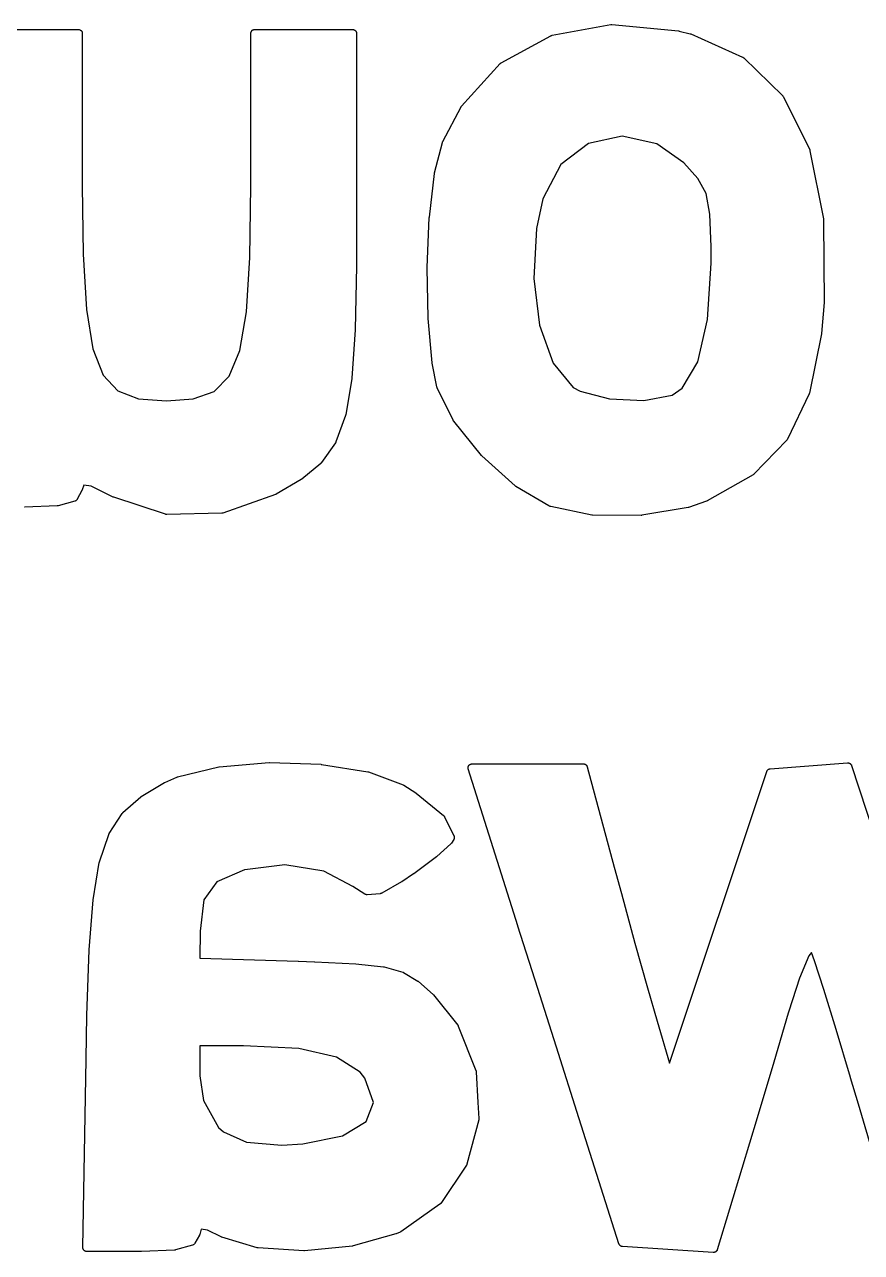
# Model space of a CAD drawing. Extents: x 69 to 230, y -100 to -50.
# Drawn here: x 77.711 to 78.786, y -99.624 to -98.047 of the extents above; entities that cross this region are included whole.
import ezdxf

# ---------------------------------------------------------------- set-up
doc = ezdxf.new("R2010")
doc.units = 0
doc.layers.add('BLACK', color=7, linetype='CONTINUOUS')

msp = doc.modelspace()

# ---------------------------------------------------------------- linework, layer by layer
at = {"layer": 'BLACK', "linetype": 'CONTINUOUS'}
for p, q in [((77.642, -98.0536), (77.7804, -98.0536)), ((77.7804, -98.0536), (77.7809, -98.0537)), ((77.7809, -98.0537), (77.7813, -98.0537)), ((77.7813, -98.0537), (77.7813, -98.0537)), ((77.7813, -98.0537), (77.7813, -98.0537)), ((77.7813, -98.0537), (77.7819, -98.0539)), ((77.7819, -98.0539), (77.7822, -98.054)), ((77.7822, -98.054), (77.7822, -98.054)), ((77.7822, -98.054), (77.7823, -98.054)), ((77.7823, -98.054), (77.7827, -98.0543)), ((77.7827, -98.0543), (77.7831, -98.0545)), ((77.7831, -98.0545), (77.7831, -98.0545)), ((77.7831, -98.0545), (77.7831, -98.0545)), ((77.7831, -98.0545), (77.7835, -98.0548)), ((77.7835, -98.0548), (77.7838, -98.0551)), ((77.7838, -98.0551), (77.7839, -98.0551)), ((77.7839, -98.0551), (77.7839, -98.0551)), ((77.7839, -98.0551), (77.7841, -98.0554)), ((77.7841, -98.0554), (77.7845, -98.0558)), ((77.7845, -98.0558), (77.7845, -98.0559)), ((77.7845, -98.0559), (77.7845, -98.0559)), ((77.7845, -98.0559), (77.7847, -98.0563)), ((77.7847, -98.0563), (77.7849, -98.0567)), ((77.7849, -98.0567), (77.7849, -98.0567)), ((77.7849, -98.0567), (77.7849, -98.0567)), ((77.7849, -98.0567), (77.785, -98.0571)), ((77.785, -98.0571), (77.7852, -98.0576)), ((77.7852, -98.0576), (77.7852, -98.0577)), ((77.7852, -98.0577), (77.7852, -98.0577)), ((77.7852, -98.0577), (77.7852, -98.0581)), ((77.7852, -98.0581), (77.7853, -98.0586)), ((77.7853, -98.0586), (77.7853, -98.2543)), ((78.0016, -98.0585), (78.0017, -98.058)), ((78.0016, -98.2543), (78.0016, -98.0585)), ((78.0017, -98.0576), (78.0019, -98.057)), ((78.0017, -98.058), (78.0017, -98.0576)), ((78.0017, -98.0576), (78.0017, -98.0576)), ((78.0017, -98.0576), (78.0017, -98.0576)), ((78.0019, -98.057), (78.002, -98.0567)), ((78.002, -98.0566), (78.0023, -98.0561)), ((78.002, -98.0567), (78.002, -98.0566)), ((78.002, -98.0567), (78.002, -98.0567)), ((78.0023, -98.0561), (78.0025, -98.0558)), ((78.0025, -98.0558), (78.0028, -98.0554)), ((78.0025, -98.0558), (78.0025, -98.0558)), ((78.0025, -98.0558), (78.0025, -98.0558)), ((78.0028, -98.0554), (78.0031, -98.0551)), ((78.0031, -98.055), (78.0035, -98.0547)), ((78.0031, -98.0551), (78.0031, -98.055)), ((78.0031, -98.0551), (78.0031, -98.0551)), ((78.0035, -98.0547), (78.0039, -98.0544)), ((78.0039, -98.0544), (78.0043, -98.0542)), ((78.0039, -98.0544), (78.0039, -98.0544)), ((78.0039, -98.0544), (78.0039, -98.0544)), ((78.0043, -98.0542), (78.0047, -98.054)), ((78.0047, -98.054), (78.0047, -98.054)), ((78.0047, -98.054), (78.0048, -98.054)), ((78.0048, -98.054), (78.0052, -98.0539)), ((78.0052, -98.0539), (78.0057, -98.0537)), ((78.0057, -98.0537), (78.0057, -98.0537)), ((78.0057, -98.0537), (78.0057, -98.0537)), ((78.0057, -98.0537), (78.0061, -98.0537)), ((78.0061, -98.0537), (78.0066, -98.0536)), ((78.0066, -98.0536), (78.1324, -98.0536)), ((78.1324, -98.0536), (78.133, -98.0537)), ((78.133, -98.0537), (78.1334, -98.0537)), ((78.1334, -98.0537), (78.1334, -98.0537)), ((78.1334, -98.0537), (78.1334, -98.0537)), ((78.1334, -98.0537), (78.1339, -98.0539)), ((78.1339, -98.0539), (78.1343, -98.054)), ((78.1343, -98.054), (78.1343, -98.054)), ((78.1343, -98.054), (78.1343, -98.054)), ((78.1343, -98.054), (78.1348, -98.0543)), ((78.1348, -98.0543), (78.1352, -98.0545)), ((78.1352, -98.0545), (78.1352, -98.0545)), ((78.1352, -98.0545), (78.1352, -98.0545)), ((78.1352, -98.0545), (78.1356, -98.0548)), ((78.1356, -98.0548), (78.1359, -98.0551)), ((78.1359, -98.0551), (78.1359, -98.0551)), ((78.1359, -98.0551), (78.1359, -98.0551)), ((78.1359, -98.0551), (78.1362, -98.0554)), ((78.1362, -98.0554), (78.1365, -98.0558)), ((78.1365, -98.0558), (78.1365, -98.0559)), ((78.1365, -98.0559), (78.1366, -98.0559)), ((78.1366, -98.0559), (78.1368, -98.0563)), ((78.1368, -98.0563), (78.137, -98.0567)), ((78.137, -98.0567), (78.137, -98.0567)), ((78.137, -98.0567), (78.137, -98.0567)), ((78.137, -98.0567), (78.1371, -98.0571)), ((78.1371, -98.0571), (78.1373, -98.0576)), ((78.1373, -98.0576), (78.1373, -98.0577)), ((78.1373, -98.0577), (78.1373, -98.0577)), ((78.1373, -98.0577), (78.1373, -98.0581)), ((78.1373, -98.0581), (78.1374, -98.0586)), ((78.1374, -98.0586), (78.1374, -98.2946)), ((78.3881, -98.0612), (78.3883, -98.0611)), ((78.3883, -98.0611), (78.4639, -98.0474)), ((78.4639, -98.0474), (78.464, -98.0474)), ((78.464, -98.0474), (78.4641, -98.0474)), ((78.4641, -98.0474), (78.4643, -98.0474)), ((78.4643, -98.0474), (78.4646, -98.0474)), ((78.4646, -98.0474), (78.4649, -98.0473)), ((78.4649, -98.0473), (78.4651, -98.0474)), ((78.4651, -98.0474), (78.4653, -98.0474)), ((78.4653, -98.0474), (78.5509, -98.0555)), ((78.5509, -98.0555), (78.5509, -98.0555)), ((78.5509, -98.0555), (78.5513, -98.0555)), ((78.5513, -98.0555), (78.5516, -98.0556)), ((78.5516, -98.0556), (78.5658, -98.059)), ((78.5658, -98.059), (78.5658, -98.059)), ((78.5658, -98.059), (78.5658, -98.059)), ((78.5658, -98.059), (78.5658, -98.059)), ((78.5658, -98.059), (78.5659, -98.0591)), ((78.5659, -98.0591), (78.5663, -98.0592)), ((78.5663, -98.0592), (78.5667, -98.0593)), ((78.5667, -98.0593), (78.633, -98.0891)), ((78.3232, -98.0963), (78.3868, -98.0617)), ((78.3868, -98.0617), (78.3869, -98.0616)), ((78.3869, -98.0616), (78.3872, -98.0615)), ((78.3872, -98.0615), (78.3874, -98.0614)), ((78.3874, -98.0614), (78.3876, -98.0613)), ((78.3876, -98.0613), (78.3878, -98.0613)), ((78.3878, -98.0613), (78.3881, -98.0612)), ((78.633, -98.0891), (78.6331, -98.0891)), ((78.6331, -98.0891), (78.6334, -98.0893)), ((78.6334, -98.0893), (78.6337, -98.0895)), ((78.6337, -98.0895), (78.6338, -98.0896)), ((78.6338, -98.0896), (78.6339, -98.0896)), ((78.6339, -98.0896), (78.6342, -98.0899)), ((78.6342, -98.0899), (78.6345, -98.0901)), ((78.6345, -98.0901), (78.6845, -98.139)), ((78.2722, -98.152), (78.3219, -98.0973)), ((78.3219, -98.0973), (78.322, -98.0973)), ((78.322, -98.0973), (78.3222, -98.0971)), ((78.3222, -98.0971), (78.3224, -98.0968)), ((78.3224, -98.0968), (78.3226, -98.0967)), ((78.3226, -98.0967), (78.3227, -98.0966)), ((78.3227, -98.0966), (78.323, -98.0965)), ((78.323, -98.0965), (78.3232, -98.0963)), ((78.6845, -98.139), (78.6845, -98.139)), ((78.6845, -98.139), (78.6847, -98.1393)), ((78.6847, -98.1393), (78.6849, -98.1395)), ((78.6849, -98.1395), (78.685, -98.1396)), ((78.685, -98.1396), (78.6851, -98.1398)), ((78.6851, -98.1398), (78.6853, -98.14)), ((78.6853, -98.14), (78.6855, -98.1403)), ((78.248, -98.1975), (78.2715, -98.153)), ((78.2715, -98.1529), (78.2716, -98.1528)), ((78.2715, -98.153), (78.2715, -98.1529)), ((78.2715, -98.153), (78.2715, -98.153)), ((78.2716, -98.1528), (78.2718, -98.1525)), ((78.2718, -98.1525), (78.272, -98.1522)), ((78.272, -98.1522), (78.2721, -98.1521)), ((78.2721, -98.1521), (78.2722, -98.152)), ((78.6855, -98.1403), (78.7191, -98.2083)), ((78.2375, -98.2379), (78.2476, -98.1986)), ((78.2476, -98.1984), (78.2478, -98.198)), ((78.2476, -98.1985), (78.2476, -98.1984)), ((78.2476, -98.1986), (78.2476, -98.1985)), ((78.2476, -98.1985), (78.2476, -98.1985)), ((78.2478, -98.198), (78.248, -98.1976)), ((78.248, -98.1976), (78.248, -98.1975)), ((78.248, -98.1976), (78.248, -98.1976)), ((78.4353, -98.2), (78.3996, -98.2271)), ((78.4783, -98.1907), (78.4353, -98.2)), ((78.5229, -98.2006), (78.4783, -98.1907)), ((78.5575, -98.2249), (78.5229, -98.2006)), ((78.7191, -98.2083), (78.7191, -98.2083)), ((78.7191, -98.2083), (78.7192, -98.2085)), ((78.7192, -98.2085), (78.7192, -98.2086)), ((78.7192, -98.2086), (78.7193, -98.2089)), ((78.7193, -98.2089), (78.7195, -98.2093)), ((78.7195, -98.2093), (78.7195, -98.2094)), ((78.7195, -98.2094), (78.7195, -98.2095)), ((78.7195, -98.2095), (78.7368, -98.2966)), ((78.3996, -98.2271), (78.3767, -98.271)), ((78.5756, -98.2448), (78.5575, -98.2249)), ((78.2309, -98.2945), (78.2374, -98.2385)), ((78.2374, -98.2385), (78.2375, -98.2382)), ((78.2374, -98.2385), (78.2374, -98.2385)), ((78.2375, -98.2382), (78.2375, -98.2379)), ((78.586, -98.2641), (78.5756, -98.2448)), ((77.7853, -98.2543), (77.7864, -98.3422)), ((78.0004, -98.3464), (78.0016, -98.2543)), ((78.591, -98.2908), (78.586, -98.2641)), ((78.3767, -98.271), (78.3686, -98.3092)), ((78.1374, -98.2946), (78.1372, -98.3576)), ((78.2281, -98.3594), (78.2308, -98.2949)), ((78.2308, -98.2949), (78.2309, -98.2948)), ((78.2309, -98.2947), (78.2309, -98.2945)), ((78.2309, -98.2948), (78.2309, -98.2947)), ((78.5926, -98.3329), (78.591, -98.2908)), ((78.7368, -98.2966), (78.7368, -98.2967)), ((78.7368, -98.2967), (78.7369, -98.2971)), ((78.7369, -98.2971), (78.7369, -98.2975)), ((78.7369, -98.2975), (78.7374, -98.3537)), ((78.3686, -98.3092), (78.365, -98.3735)), ((77.7864, -98.3422), (77.7905, -98.413)), ((78.5926, -98.3536), (78.5926, -98.3329)), ((77.9961, -98.416), (78.0004, -98.3464)), ((78.1372, -98.3577), (78.1355, -98.4391)), ((78.1372, -98.3576), (78.1372, -98.3576)), ((78.1372, -98.3576), (78.1372, -98.3577)), ((78.1372, -98.3577), (78.1372, -98.3577)), ((78.228, -98.3596), (78.2281, -98.3595)), ((78.228, -98.3597), (78.228, -98.3596)), ((78.2292, -98.4245), (78.228, -98.3597)), ((78.2281, -98.3595), (78.2281, -98.3594)), ((78.5881, -98.426), (78.5926, -98.3536)), ((78.7374, -98.3537), (78.7379, -98.4037)), ((78.365, -98.3735), (78.3724, -98.4334)), ((78.7378, -98.4042), (78.7343, -98.444)), ((78.7379, -98.4038), (78.7378, -98.404)), ((78.7378, -98.404), (78.7378, -98.4042)), ((78.7379, -98.4037), (78.7379, -98.4038)), ((77.7905, -98.413), (77.7988, -98.4639)), ((77.9876, -98.466), (77.9961, -98.416)), ((78.1355, -98.4393), (78.1313, -98.5015)), ((78.1355, -98.4391), (78.1355, -98.4392)), ((78.1355, -98.4392), (78.1355, -98.4393)), ((78.1355, -98.4393), (78.1355, -98.4393)), ((78.2292, -98.4247), (78.2292, -98.4245)), ((78.2292, -98.4248), (78.2292, -98.4247)), ((78.2292, -98.4249), (78.2292, -98.4248)), ((78.2344, -98.4818), (78.2292, -98.4249)), ((78.3724, -98.4334), (78.3898, -98.482)), ((78.5753, -98.4805), (78.5881, -98.426)), ((78.7342, -98.4446), (78.7187, -98.5205)), ((78.7343, -98.4443), (78.7342, -98.4446)), ((78.7343, -98.444), (78.7343, -98.4441)), ((78.7343, -98.4441), (78.7343, -98.4443)), ((77.7988, -98.4639), (77.8121, -98.4976)), ((77.974, -98.499), (77.9876, -98.466)), ((78.2344, -98.482), (78.2344, -98.4818)), ((78.2345, -98.4822), (78.2344, -98.482)), ((78.2345, -98.4823), (78.2345, -98.4822)), ((78.2406, -98.5127), (78.2345, -98.4823)), ((78.3898, -98.482), (78.4155, -98.5133)), ((78.5555, -98.5144), (78.5753, -98.4805)), ((77.8121, -98.4976), (77.831, -98.5176)), ((77.9547, -98.5184), (77.974, -98.499)), ((78.1312, -98.5019), (78.1235, -98.5483)), ((78.1313, -98.5015), (78.1312, -98.5017)), ((78.1312, -98.5017), (78.1312, -98.5019)), ((78.1313, -98.5015), (78.1313, -98.5015)), ((77.831, -98.5176), (77.8575, -98.5278)), ((77.9278, -98.5281), (77.9547, -98.5184)), ((78.2406, -98.5128), (78.2406, -98.5127)), ((78.2406, -98.513), (78.2406, -98.5128)), ((78.2407, -98.5133), (78.2406, -98.513)), ((78.2408, -98.5136), (78.2407, -98.5133)), ((78.2409, -98.5138), (78.2408, -98.5136)), ((78.2409, -98.5139), (78.2409, -98.5138)), ((78.241, -98.5139), (78.2409, -98.5139)), ((78.2615, -98.5555), (78.241, -98.5139)), ((78.4155, -98.5133), (78.4244, -98.5181)), ((78.4244, -98.5181), (78.4622, -98.528)), ((78.5425, -98.5233), (78.5555, -98.5144)), ((77.8575, -98.5278), (77.8935, -98.5306)), ((77.8935, -98.5306), (77.9278, -98.5281)), ((78.4622, -98.528), (78.5062, -98.5301)), ((78.5062, -98.5301), (78.5425, -98.5233)), ((78.7184, -98.5217), (78.6906, -98.5797)), ((78.7186, -98.5212), (78.7184, -98.5215)), ((78.7184, -98.5215), (78.7184, -98.5216)), ((78.7184, -98.5216), (78.7184, -98.5217)), ((78.7187, -98.5208), (78.7186, -98.5212)), ((78.7187, -98.5205), (78.7187, -98.5206)), ((78.7187, -98.5206), (78.7187, -98.5207)), ((78.7187, -98.5207), (78.7187, -98.5208)), ((78.1232, -98.5492), (78.1109, -98.5833)), ((78.1233, -98.5487), (78.1232, -98.5492)), ((78.1234, -98.5484), (78.1233, -98.5487)), ((78.1235, -98.5483), (78.1234, -98.5484)), ((78.2615, -98.5556), (78.2615, -98.5555)), ((78.2615, -98.5555), (78.2615, -98.5555)), ((78.2618, -98.556), (78.2615, -98.5556)), ((78.262, -98.5563), (78.2618, -98.556)), ((78.262, -98.5564), (78.262, -98.5563)), ((78.2621, -98.5564), (78.262, -98.5564)), ((78.262, -98.5564), (78.262, -98.5564)), ((78.2976, -98.6006), (78.2621, -98.5564)), ((78.6897, -98.581), (78.6475, -98.6248)), ((78.6899, -98.5808), (78.6897, -98.581)), ((78.6901, -98.5806), (78.6899, -98.5808)), ((78.6902, -98.5804), (78.6901, -98.5806)), ((78.6903, -98.5802), (78.6902, -98.5804)), ((78.6904, -98.58), (78.6903, -98.5802)), ((78.6906, -98.5797), (78.6904, -98.58)), ((78.6906, -98.5797), (78.6906, -98.5797)), ((78.1103, -98.5845), (78.0924, -98.6099)), ((78.1104, -98.5843), (78.1103, -98.5845)), ((78.1106, -98.5839), (78.1104, -98.5842)), ((78.1104, -98.5842), (78.1104, -98.5843)), ((78.1108, -98.5836), (78.1106, -98.5839)), ((78.1109, -98.5833), (78.1108, -98.5835)), ((78.1108, -98.5835), (78.1108, -98.5836)), ((78.1109, -98.5833), (78.1109, -98.5833)), ((78.0915, -98.6109), (78.067, -98.6312)), ((78.0916, -98.6108), (78.0915, -98.6109)), ((78.0917, -98.6107), (78.0916, -98.6108)), ((78.0919, -98.6104), (78.0917, -98.6107)), ((78.0922, -98.6102), (78.0919, -98.6104)), ((78.0923, -98.61), (78.0922, -98.6101)), ((78.0922, -98.6101), (78.0922, -98.6102)), ((78.0924, -98.6099), (78.0923, -98.61)), ((78.2979, -98.6009), (78.2976, -98.6006)), ((78.2981, -98.6011), (78.2979, -98.6009)), ((78.2982, -98.6012), (78.2981, -98.6011)), ((78.341, -98.6398), (78.2982, -98.6012)), ((78.6464, -98.6256), (78.5874, -98.6591)), ((78.6465, -98.6255), (78.6464, -98.6256)), ((78.6467, -98.6254), (78.6465, -98.6255)), ((78.6469, -98.6253), (78.6467, -98.6254)), ((78.6472, -98.6251), (78.6469, -98.6253)), ((78.6473, -98.6249), (78.6472, -98.6251)), ((78.6474, -98.6248), (78.6473, -98.6249)), ((78.6475, -98.6248), (78.6474, -98.6248)), ((77.7872, -98.6388), (77.785, -98.645)), ((77.7968, -98.6402), (77.7872, -98.6388)), ((77.8251, -98.6541), (77.7968, -98.6402)), ((78.0663, -98.6317), (78.0342, -98.6504)), ((78.0666, -98.6315), (78.0663, -98.6317)), ((78.0669, -98.6313), (78.0666, -98.6315)), ((78.067, -98.6312), (78.0669, -98.6313)), ((78.3414, -98.6401), (78.341, -98.6398)), ((78.3418, -98.6404), (78.3414, -98.6401)), ((78.3843, -98.6653), (78.3418, -98.6404)), ((78.3418, -98.6404), (78.3418, -98.6404)), ((77.7756, -98.6594), (77.7542, -98.6653)), ((77.7757, -98.6594), (77.7756, -98.6594)), ((77.7761, -98.6592), (77.7757, -98.6594)), ((77.7757, -98.6594), (77.7757, -98.6594)), ((77.7765, -98.659), (77.7761, -98.6592)), ((77.7766, -98.659), (77.7765, -98.659)), ((77.777, -98.6587), (77.7766, -98.659)), ((77.7766, -98.659), (77.7766, -98.659)), ((77.7774, -98.6585), (77.777, -98.6587)), ((77.7778, -98.6581), (77.7774, -98.6585)), ((77.7774, -98.6585), (77.7774, -98.6585)), ((77.7774, -98.6585), (77.7774, -98.6585)), ((77.7781, -98.6578), (77.7778, -98.6581)), ((77.7784, -98.6574), (77.7781, -98.6578)), ((77.7781, -98.6578), (77.7781, -98.6578)), ((77.7781, -98.6578), (77.7781, -98.6578)), ((77.7786, -98.657), (77.7784, -98.6574)), ((77.7787, -98.657), (77.7786, -98.657)), ((77.7847, -98.6456), (77.7787, -98.6569)), ((77.7787, -98.6569), (77.7787, -98.657)), ((77.7787, -98.657), (77.7787, -98.657)), ((77.7848, -98.6454), (77.7847, -98.6456)), ((77.785, -98.6451), (77.7848, -98.6454)), ((77.785, -98.645), (77.785, -98.6451)), ((77.8253, -98.6542), (77.8251, -98.6541)), ((77.8256, -98.6543), (77.8253, -98.6542)), ((77.8257, -98.6543), (77.8256, -98.6543)), ((77.8921, -98.6762), (77.8257, -98.6543)), ((78.0333, -98.6509), (77.9658, -98.6746)), ((78.0337, -98.6507), (78.0333, -98.6509)), ((78.0341, -98.6505), (78.0337, -98.6507)), ((78.0342, -98.6505), (78.0341, -98.6505)), ((78.0341, -98.6505), (78.0341, -98.6505)), ((78.0342, -98.6504), (78.0342, -98.6505)), ((78.0342, -98.6505), (78.0342, -98.6505)), ((78.5866, -98.6594), (78.5637, -98.6674)), ((78.587, -98.6593), (78.5866, -98.6594)), ((78.5874, -98.6591), (78.587, -98.6593)), ((78.5874, -98.6591), (78.5874, -98.6591)), ((77.7112, -98.6672), (77.7111, -98.6672)), ((77.7113, -98.6672), (77.7112, -98.6672)), ((77.753, -98.6655), (77.7113, -98.6672)), ((77.7113, -98.6672), (77.7113, -98.6672)), ((77.7531, -98.6655), (77.753, -98.6655)), ((77.7536, -98.6654), (77.7531, -98.6655)), ((77.7531, -98.6655), (77.7531, -98.6655)), ((77.754, -98.6654), (77.7536, -98.6654)), ((77.7541, -98.6653), (77.754, -98.6653)), ((77.754, -98.6653), (77.754, -98.6654)), ((77.7542, -98.6653), (77.7541, -98.6653)), ((77.9642, -98.6749), (77.8938, -98.6765)), ((77.9645, -98.6749), (77.9642, -98.6749)), ((77.9648, -98.6749), (77.9645, -98.6749)), ((77.965, -98.6748), (77.9648, -98.6749)), ((77.9652, -98.6748), (77.965, -98.6748)), ((77.9655, -98.6747), (77.9652, -98.6748)), ((77.9657, -98.6747), (77.9655, -98.6747)), ((77.9658, -98.6746), (77.9657, -98.6747)), ((78.3846, -98.6655), (78.3843, -98.6653)), ((78.3849, -98.6657), (78.3846, -98.6655)), ((78.385, -98.6657), (78.3849, -98.6657)), ((78.386, -98.6661), (78.385, -98.6657)), ((78.3864, -98.6662), (78.386, -98.6661)), ((78.3867, -98.6663), (78.3864, -98.6662)), ((78.3868, -98.6663), (78.3867, -98.6663)), ((78.4394, -98.6772), (78.3868, -98.6663)), ((78.5629, -98.6676), (78.5036, -98.6775)), ((78.5633, -98.6675), (78.5629, -98.6676)), ((78.5637, -98.6674), (78.5633, -98.6675)), ((78.5637, -98.6674), (78.5637, -98.6674)), ((77.8924, -98.6763), (77.8921, -98.6762)), ((77.8927, -98.6764), (77.8924, -98.6763)), ((77.8929, -98.6764), (77.8927, -98.6764)), ((77.8931, -98.6764), (77.8929, -98.6764)), ((77.8934, -98.6764), (77.8931, -98.6764)), ((77.8937, -98.6765), (77.8934, -98.6764)), ((77.8938, -98.6765), (77.8937, -98.6765)), ((78.4399, -98.6773), (78.4394, -98.6772)), ((78.4404, -98.6773), (78.4399, -98.6773)), ((78.5028, -98.6776), (78.4404, -98.6773)), ((78.4404, -98.6773), (78.4404, -98.6773)), ((78.5032, -98.6776), (78.5028, -98.6776)), ((78.5036, -98.6775), (78.5032, -98.6776)), ((78.5036, -98.6775), (78.5036, -98.6775)), ((77.9074, -99.0134), (77.9604, -99.0006)), ((77.9604, -99.0006), (77.9605, -99.0005)), ((77.9605, -99.0005), (77.9608, -99.0005)), ((77.9608, -99.0005), (77.9612, -99.0004)), ((77.9612, -99.0004), (78.0251, -98.9951)), ((78.0251, -98.9951), (78.0252, -98.9951)), ((78.0252, -98.9951), (78.0254, -98.9951)), ((78.0254, -98.9951), (78.0257, -98.9951)), ((78.0257, -98.9951), (78.0918, -98.9972)), ((78.0918, -98.9972), (78.0918, -98.9972)), ((78.0918, -98.9972), (78.0921, -98.9973)), ((78.0921, -98.9973), (78.0924, -98.9973)), ((78.0924, -98.9973), (78.1519, -99.0068)), ((78.1519, -99.0068), (78.152, -99.0068)), ((78.152, -99.0068), (78.1524, -99.0069)), ((78.1524, -99.0069), (78.1529, -99.007)), ((78.1529, -99.007), (78.1529, -99.007)), ((78.1529, -99.007), (78.1529, -99.007)), ((78.1529, -99.007), (78.1529, -99.007)), ((78.1529, -99.007), (78.197, -99.0238)), ((78.2806, -99.0012), (78.2807, -99.0009)), ((78.2806, -99.0014), (78.2806, -99.0012)), ((78.2806, -99.0016), (78.2806, -99.0014)), ((78.2806, -99.0019), (78.2806, -99.0016)), ((78.2806, -99.0022), (78.2806, -99.0019)), ((78.2807, -99.0024), (78.2806, -99.0022)), ((78.2807, -99.0007), (78.2808, -99.0005)), ((78.2807, -99.0009), (78.2807, -99.0007)), ((78.2807, -99.0026), (78.2807, -99.0024)), ((78.2808, -99.0029), (78.2807, -99.0026)), ((78.2808, -99.0002), (78.2809, -99)), ((78.2808, -99.0005), (78.2808, -99.0002)), ((78.2808, -99.0031), (78.2808, -99.0029)), ((78.2808, -99.0032), (78.2808, -99.0031)), ((78.3236, -99.1383), (78.2808, -99.0032)), ((78.2809, -99), (78.281, -98.9997)), ((78.281, -98.9997), (78.2811, -98.9995)), ((78.2811, -98.9995), (78.2812, -98.9993)), ((78.2812, -98.9993), (78.2813, -98.9991)), ((78.2813, -98.9991), (78.2815, -98.9989)), ((78.2815, -98.9989), (78.2816, -98.9987)), ((78.2816, -98.9987), (78.2817, -98.9985)), ((78.2817, -98.9985), (78.2819, -98.9983)), ((78.2819, -98.9983), (78.2821, -98.9981)), ((78.2821, -98.9981), (78.2823, -98.998)), ((78.2823, -98.998), (78.2824, -98.9978)), ((78.2824, -98.9978), (78.2826, -98.9977)), ((78.2826, -98.9977), (78.2828, -98.9975)), ((78.2828, -98.9975), (78.283, -98.9974)), ((78.283, -98.9974), (78.2832, -98.9973)), ((78.2832, -98.9973), (78.2835, -98.9972)), ((78.2835, -98.9972), (78.2837, -98.9971)), ((78.2837, -98.9971), (78.2839, -98.997)), ((78.2839, -98.997), (78.2841, -98.9969)), ((78.2841, -98.9969), (78.2844, -98.9969)), ((78.2844, -98.9969), (78.2846, -98.9968)), ((78.2846, -98.9968), (78.2849, -98.9968)), ((78.2849, -98.9968), (78.2851, -98.9967)), ((78.2851, -98.9967), (78.2853, -98.9967)), ((78.2853, -98.9967), (78.2856, -98.9967)), ((78.2856, -98.9967), (78.4287, -98.9967)), ((78.4287, -98.9967), (78.429, -98.9967)), ((78.429, -98.9967), (78.4293, -98.9967)), ((78.4293, -98.9967), (78.4295, -98.9968)), ((78.4295, -98.9968), (78.4297, -98.9968)), ((78.4297, -98.9968), (78.4299, -98.9969)), ((78.4299, -98.9969), (78.4302, -98.997)), ((78.4302, -98.997), (78.4304, -98.997)), ((78.4304, -98.997), (78.4306, -98.9971)), ((78.4306, -98.9971), (78.4308, -98.9972)), ((78.4308, -98.9972), (78.4311, -98.9974)), ((78.4311, -98.9974), (78.4313, -98.9975)), ((78.4313, -98.9975), (78.4314, -98.9976)), ((78.4314, -98.9976), (78.4317, -98.9977)), ((78.4317, -98.9977), (78.4319, -98.9979)), ((78.4319, -98.9979), (78.432, -98.9981)), ((78.432, -98.9981), (78.4322, -98.9982)), ((78.4322, -98.9982), (78.4324, -98.9984)), ((78.4324, -98.9984), (78.4326, -98.9986)), ((78.4326, -98.9986), (78.4327, -98.9988)), ((78.4327, -98.9988), (78.4328, -98.9989)), ((78.4328, -98.9989), (78.4329, -98.9992)), ((78.4329, -98.9992), (78.4331, -98.9995)), ((78.4331, -98.9995), (78.4332, -98.9996)), ((78.4332, -98.9996), (78.4332, -98.9998)), ((78.4332, -98.9998), (78.4333, -99.0001)), ((78.4333, -99.0001), (78.4334, -99.0004)), ((78.4334, -99.0004), (78.4681, -99.1293)), ((78.539, -99.3811), (78.664, -99.0064)), ((78.664, -99.0063), (78.6642, -99.0059)), ((78.664, -99.0064), (78.664, -99.0063)), ((78.6642, -99.0059), (78.6644, -99.0055)), ((78.6644, -99.0054), (78.6647, -99.0051)), ((78.6644, -99.0055), (78.6644, -99.0054)), ((78.6644, -99.0055), (78.6644, -99.0055)), ((78.6647, -99.0051), (78.665, -99.0047)), ((78.665, -99.0046), (78.6654, -99.0043)), ((78.665, -99.0047), (78.665, -99.0046)), ((78.665, -99.0047), (78.665, -99.0047)), ((78.6654, -99.0043), (78.6657, -99.004)), ((78.6657, -99.004), (78.6662, -99.0037)), ((78.6657, -99.004), (78.6657, -99.004)), ((78.6657, -99.004), (78.6657, -99.004)), ((78.6662, -99.0037), (78.6665, -99.0035)), ((78.6665, -99.0035), (78.6665, -99.0035)), ((78.6665, -99.0035), (78.6666, -99.0035)), ((78.6666, -99.0035), (78.667, -99.0033)), ((78.667, -99.0033), (78.6674, -99.0032)), ((78.6674, -99.0032), (78.6674, -99.0031)), ((78.6674, -99.0031), (78.6675, -99.0031)), ((78.6675, -99.0031), (78.668, -99.0031)), ((78.668, -99.0031), (78.6684, -99.003)), ((78.6684, -99.003), (78.7181, -98.9993)), ((78.6684, -99.003), (78.6684, -99.003)), ((78.6684, -99.003), (78.6684, -99.003)), ((78.7181, -98.9993), (78.7678, -98.9955)), ((78.7678, -98.9955), (78.7679, -98.9955)), ((78.7679, -98.9955), (78.7683, -98.9955)), ((78.7683, -98.9955), (78.7686, -98.9955)), ((78.7686, -98.9955), (78.7687, -98.9955)), ((78.7687, -98.9955), (78.7689, -98.9955)), ((78.7689, -98.9955), (78.7692, -98.9956)), ((78.7692, -98.9956), (78.7696, -98.9957)), ((78.7696, -98.9957), (78.7697, -98.9957)), ((78.7697, -98.9957), (78.7698, -98.9958)), ((78.7698, -98.9958), (78.7702, -98.9959)), ((78.7702, -98.9959), (78.7705, -98.9961)), ((78.7705, -98.9961), (78.7706, -98.9961)), ((78.7706, -98.9961), (78.7707, -98.9962)), ((78.7707, -98.9962), (78.771, -98.9964)), ((78.771, -98.9964), (78.7713, -98.9966)), ((78.7713, -98.9966), (78.7714, -98.9967)), ((78.7714, -98.9967), (78.7715, -98.9967)), ((78.7715, -98.9967), (78.7717, -98.997)), ((78.7717, -98.997), (78.772, -98.9973)), ((78.772, -98.9973), (78.7721, -98.9974)), ((78.7721, -98.9974), (78.7722, -98.9975)), ((78.7722, -98.9975), (78.7724, -98.9978)), ((78.7724, -98.9978), (78.7726, -98.9981)), ((78.7726, -98.9981), (78.7726, -98.9982)), ((78.7726, -98.9982), (78.7727, -98.9983)), ((78.7727, -98.9983), (78.7728, -98.9986)), ((78.7728, -98.9986), (78.773, -98.999)), ((78.773, -98.999), (78.8377, -99.1975)), ((77.861, -99.0387), (77.8907, -99.0208)), ((77.8907, -99.0208), (77.8908, -99.0208)), ((77.8908, -99.0208), (77.891, -99.0207)), ((77.891, -99.0207), (77.8912, -99.0205)), ((77.8912, -99.0205), (77.9066, -99.0137)), ((77.9066, -99.0137), (77.907, -99.0136)), ((77.9066, -99.0137), (77.9066, -99.0137)), ((77.907, -99.0136), (77.9074, -99.0134)), ((77.8607, -99.0389), (77.861, -99.0387)), ((78.197, -99.0238), (78.197, -99.0238)), ((78.197, -99.0238), (78.1971, -99.0238)), ((78.1971, -99.0238), (78.1971, -99.0238)), ((78.1971, -99.0238), (78.1971, -99.0238)), ((78.1971, -99.0238), (78.1975, -99.024)), ((78.1975, -99.024), (78.1979, -99.0242)), ((78.1979, -99.0242), (78.2133, -99.034)), ((78.2133, -99.034), (78.2133, -99.034)), ((78.2133, -99.034), (78.2135, -99.0342)), ((78.2135, -99.0342), (78.2138, -99.0343)), ((78.2138, -99.0343), (78.2491, -99.0631)), ((77.8375, -99.0593), (77.8603, -99.0392)), ((77.8603, -99.0392), (77.8607, -99.0389)), ((77.8603, -99.0392), (77.8603, -99.0392)), ((77.8197, -99.0862), (77.8366, -99.0604)), ((77.8366, -99.0603), (77.8367, -99.0602)), ((77.8366, -99.0604), (77.8366, -99.0603)), ((77.8367, -99.0602), (77.8368, -99.0601)), ((77.8368, -99.0601), (77.837, -99.0598)), ((77.837, -99.0598), (77.8373, -99.0596)), ((77.8373, -99.0596), (77.8374, -99.0595)), ((77.8374, -99.0595), (77.8375, -99.0593)), ((78.2491, -99.0631), (78.2492, -99.0632)), ((78.2492, -99.0632), (78.2492, -99.0632)), ((78.2492, -99.0632), (78.2493, -99.0632)), ((78.2493, -99.0632), (78.2496, -99.0636)), ((78.2496, -99.0636), (78.2499, -99.0639)), ((78.2499, -99.0639), (78.2499, -99.0639)), ((78.2499, -99.0639), (78.2499, -99.064)), ((78.2499, -99.064), (78.2501, -99.0643)), ((78.2501, -99.0643), (78.2504, -99.0647)), ((78.2504, -99.0647), (78.2504, -99.0647)), ((78.2504, -99.0647), (78.2504, -99.0648)), ((78.2504, -99.0648), (78.2624, -99.0889)), ((77.8073, -99.1225), (77.8192, -99.0874)), ((77.8192, -99.0872), (77.8193, -99.0871)), ((77.8192, -99.0873), (77.8192, -99.0872)), ((77.8192, -99.0874), (77.8192, -99.0873)), ((77.8193, -99.0871), (77.8195, -99.0868)), ((77.8195, -99.0868), (77.8196, -99.0864)), ((77.8196, -99.0864), (77.8197, -99.0863)), ((77.8197, -99.0863), (77.8197, -99.0862)), ((78.2584, -99.0995), (78.2403, -99.1158)), ((78.2585, -99.0994), (78.2584, -99.0995)), ((78.2586, -99.0993), (78.2585, -99.0994)), ((78.2588, -99.099), (78.2586, -99.0993)), ((78.259, -99.0988), (78.2588, -99.099)), ((78.2591, -99.0986), (78.259, -99.0988)), ((78.2592, -99.0985), (78.2591, -99.0986)), ((78.2593, -99.0984), (78.2592, -99.0985)), ((78.2622, -99.0938), (78.2593, -99.0984)), ((78.2624, -99.0933), (78.2622, -99.0937)), ((78.2622, -99.0937), (78.2622, -99.0937)), ((78.2622, -99.0937), (78.2622, -99.0938)), ((78.2624, -99.0889), (78.2624, -99.089)), ((78.2624, -99.089), (78.2625, -99.089)), ((78.2626, -99.0929), (78.2624, -99.0933)), ((78.2625, -99.089), (78.2625, -99.0891)), ((78.2625, -99.0891), (78.2626, -99.0895)), ((78.2626, -99.0895), (78.2628, -99.0899)), ((78.2627, -99.0924), (78.2626, -99.0928)), ((78.2626, -99.0928), (78.2626, -99.0928)), ((78.2626, -99.0928), (78.2626, -99.0929)), ((78.2629, -99.092), (78.2627, -99.0924)), ((78.2628, -99.0899), (78.2628, -99.09)), ((78.2628, -99.09), (78.2628, -99.09)), ((78.2628, -99.09), (78.2628, -99.0904)), ((78.2628, -99.0904), (78.2629, -99.0909)), ((78.2629, -99.0909), (78.2629, -99.0909)), ((78.2629, -99.0909), (78.2629, -99.091)), ((78.2629, -99.091), (78.2629, -99.0914)), ((78.2629, -99.0914), (78.2629, -99.0918)), ((78.2629, -99.0918), (78.2629, -99.0919)), ((78.2629, -99.0919), (78.2629, -99.092)), ((78.2399, -99.1161), (78.2107, -99.1378)), ((78.24, -99.116), (78.2399, -99.1161)), ((78.2402, -99.1159), (78.24, -99.116)), ((78.2403, -99.1158), (78.2402, -99.1159)), ((77.7991, -99.1711), (77.8071, -99.1233)), ((77.8071, -99.1232), (77.8072, -99.1228)), ((77.8071, -99.1233), (77.8071, -99.1232)), ((77.8072, -99.1228), (77.8073, -99.1225)), ((77.9937, -99.1327), (77.9581, -99.1482)), ((77.994, -99.1327), (77.9937, -99.1327)), ((78.0455, -99.1264), (77.994, -99.1327)), ((78.0955, -99.1345), (78.0455, -99.1264)), ((78.4681, -99.1293), (78.4681, -99.1293)), ((78.4681, -99.1293), (78.4773, -99.1633)), ((77.9581, -99.1482), (77.9413, -99.1713)), ((78.1328, -99.1541), (78.0955, -99.1345)), ((78.1952, -99.1483), (78.1697, -99.1627)), ((78.1953, -99.1482), (78.1952, -99.1483)), ((78.1955, -99.1482), (78.1953, -99.1482)), ((78.2105, -99.138), (78.1955, -99.1481)), ((78.1955, -99.1481), (78.1955, -99.1482)), ((78.2106, -99.1379), (78.2105, -99.1379)), ((78.2105, -99.1379), (78.2105, -99.138)), ((78.2107, -99.1378), (78.2106, -99.1379)), ((78.3236, -99.1384), (78.3236, -99.1383)), ((78.3236, -99.1383), (78.3236, -99.1383)), ((78.3446, -99.2048), (78.3236, -99.1384)), ((78.148, -99.164), (78.1328, -99.1541)), ((78.1481, -99.164), (78.148, -99.164)), ((78.1483, -99.1641), (78.1481, -99.164)), ((78.1486, -99.1643), (78.1483, -99.1641)), ((78.1489, -99.1644), (78.1486, -99.1643)), ((78.149, -99.1645), (78.1489, -99.1644)), ((78.1491, -99.1645), (78.149, -99.1645)), ((78.1495, -99.1646), (78.1491, -99.1645)), ((78.1498, -99.1647), (78.1495, -99.1646)), ((78.15, -99.1647), (78.1498, -99.1647)), ((78.1501, -99.1647), (78.15, -99.1647)), ((78.1504, -99.1647), (78.1501, -99.1647)), ((78.1508, -99.1648), (78.1504, -99.1647)), ((78.1509, -99.1648), (78.1508, -99.1648)), ((78.1511, -99.1648), (78.1509, -99.1648)), ((78.1677, -99.1634), (78.1511, -99.1648)), ((78.1511, -99.1648), (78.1511, -99.1648)), ((78.1678, -99.1634), (78.1677, -99.1634)), ((78.1682, -99.1633), (78.1678, -99.1634)), ((78.1678, -99.1634), (78.1678, -99.1634)), ((78.1686, -99.1632), (78.1682, -99.1633)), ((78.1687, -99.1632), (78.1686, -99.1632)), ((78.1688, -99.1632), (78.1687, -99.1632)), ((78.1692, -99.163), (78.1688, -99.1632)), ((78.1696, -99.1628), (78.1692, -99.163)), ((78.1697, -99.1628), (78.1696, -99.1628)), ((78.1696, -99.1628), (78.1696, -99.1628)), ((78.1697, -99.1627), (78.1697, -99.1628)), ((78.4773, -99.1633), (78.4773, -99.1633)), ((78.4773, -99.1633), (78.4947, -99.2268)), ((77.7941, -99.2356), (77.7991, -99.1715)), ((77.7991, -99.1713), (77.7991, -99.1711)), ((77.7991, -99.1715), (77.7991, -99.1713)), ((77.7991, -99.1715), (77.7991, -99.1715)), ((77.9413, -99.1713), (77.9364, -99.2115)), ((77.9364, -99.2115), (77.9362, -99.246)), ((78.3446, -99.2049), (78.3446, -99.2048)), ((78.37, -99.285), (78.3446, -99.2049)), ((78.4947, -99.2268), (78.5109, -99.2845)), ((77.7912, -99.3196), (77.7941, -99.2358)), ((77.7941, -99.2357), (77.7941, -99.2356)), ((77.7941, -99.2358), (77.7941, -99.2357)), ((77.7941, -99.2358), (77.7941, -99.2358)), ((78.7179, -99.2433), (78.706, -99.2717)), ((78.7214, -99.2388), (78.7179, -99.2433)), ((78.7254, -99.2498), (78.7214, -99.2388)), ((77.9362, -99.246), (78.0626, -99.2502)), ((78.0626, -99.2502), (78.0627, -99.2502)), ((78.0626, -99.2502), (78.0626, -99.2502)), ((78.0626, -99.2502), (78.0626, -99.2502)), ((78.0627, -99.2502), (78.0627, -99.2502)), ((78.0627, -99.2502), (78.0835, -99.2509)), ((78.0835, -99.2509), (78.0836, -99.2509)), ((78.0836, -99.2509), (78.0836, -99.2509)), ((78.0836, -99.2509), (78.1363, -99.2533)), ((78.1363, -99.2533), (78.1363, -99.2533)), ((78.1363, -99.2533), (78.1365, -99.2534)), ((78.1365, -99.2534), (78.1366, -99.2534)), ((78.1366, -99.2534), (78.1719, -99.2572)), ((78.1719, -99.2572), (78.172, -99.2572)), ((78.172, -99.2572), (78.1724, -99.2573)), ((78.1724, -99.2573), (78.1727, -99.2574)), ((78.1727, -99.2574), (78.1966, -99.2641)), ((78.7371, -99.2863), (78.7254, -99.2498)), ((78.1966, -99.2641), (78.1967, -99.2641)), ((78.1967, -99.2641), (78.1968, -99.2641)), ((78.1968, -99.2641), (78.197, -99.2642)), ((78.197, -99.2642), (78.1973, -99.2643)), ((78.1973, -99.2643), (78.1976, -99.2644)), ((78.1976, -99.2644), (78.1977, -99.2645)), ((78.1977, -99.2645), (78.1978, -99.2646)), ((78.1978, -99.2646), (78.2162, -99.2756)), ((78.706, -99.2717), (78.6922, -99.3142)), ((78.2162, -99.2756), (78.2163, -99.2756)), ((78.2163, -99.2756), (78.2166, -99.2759)), ((78.2166, -99.2759), (78.217, -99.2761)), ((78.217, -99.2761), (78.2357, -99.2928)), ((78.3701, -99.2851), (78.37, -99.285)), ((78.37, -99.285), (78.37, -99.285)), ((78.3966, -99.3687), (78.3701, -99.2851)), ((78.5109, -99.2845), (78.5109, -99.2845)), ((78.5109, -99.2845), (78.5231, -99.3272)), ((78.753, -99.3377), (78.7371, -99.2863)), ((78.2357, -99.2928), (78.2358, -99.2929)), ((78.2358, -99.2929), (78.236, -99.2932)), ((78.236, -99.2932), (78.2363, -99.2935)), ((78.2363, -99.2935), (78.2672, -99.3321)), ((77.7901, -99.3756), (77.7912, -99.3197)), ((77.7912, -99.3197), (77.7912, -99.3196)), ((77.7912, -99.3196), (77.7912, -99.3196)), ((78.6915, -99.3167), (78.6729, -99.3798)), ((78.6922, -99.3142), (78.6915, -99.3167)), ((78.6915, -99.3167), (78.6915, -99.3167)), ((78.6915, -99.3167), (78.6915, -99.3167)), ((78.2672, -99.3321), (78.2673, -99.3322)), ((78.2673, -99.3322), (78.2674, -99.3324)), ((78.2674, -99.3324), (78.2675, -99.3325)), ((78.2675, -99.3325), (78.2677, -99.3328)), ((78.2677, -99.3328), (78.2678, -99.333)), ((78.2678, -99.333), (78.2679, -99.3332)), ((78.2679, -99.3332), (78.268, -99.3334)), ((78.268, -99.3334), (78.2907, -99.3906)), ((78.5231, -99.3272), (78.539, -99.3811)), ((78.753, -99.3378), (78.753, -99.3377)), ((78.753, -99.3377), (78.753, -99.3377)), ((78.7716, -99.3996), (78.753, -99.3378)), ((77.9362, -99.3588), (77.9362, -99.3974)), ((77.9924, -99.3588), (77.9362, -99.3588)), ((78.0631, -99.3624), (77.9924, -99.3588)), ((78.1118, -99.3735), (78.0631, -99.3624)), ((78.4203, -99.4432), (78.3966, -99.3687)), ((78.3966, -99.3687), (78.3966, -99.3687)), ((77.7859, -99.6177), (77.7901, -99.3757)), ((77.7901, -99.3757), (77.7901, -99.3756)), ((77.7901, -99.3756), (77.7901, -99.3756)), ((78.1419, -99.3926), (78.1118, -99.3735)), ((78.6729, -99.3799), (78.6516, -99.4513)), ((78.6729, -99.3798), (78.6729, -99.3799)), ((78.6729, -99.3799), (78.6729, -99.3799)), ((77.9362, -99.3974), (77.9407, -99.429)), ((78.1479, -99.4002), (78.1419, -99.3926)), ((78.1592, -99.4317), (78.1479, -99.4002)), ((78.2907, -99.3906), (78.2907, -99.3907)), ((78.2907, -99.3907), (78.2908, -99.391)), ((78.2908, -99.391), (78.2909, -99.3912)), ((78.2909, -99.3912), (78.2909, -99.3914)), ((78.2909, -99.3914), (78.291, -99.3916)), ((78.291, -99.3916), (78.291, -99.3919)), ((78.291, -99.3919), (78.291, -99.3922)), ((78.291, -99.3922), (78.2932, -99.4315)), ((78.7716, -99.3997), (78.7716, -99.3996)), ((78.7716, -99.3996), (78.7716, -99.3996)), ((78.7816, -99.4337), (78.7716, -99.3997)), ((77.9407, -99.429), (77.9603, -99.4637)), ((78.1496, -99.456), (78.1592, -99.4317)), ((78.2932, -99.4315), (78.2944, -99.4521)), ((78.4203, -99.4433), (78.4203, -99.4432)), ((78.4203, -99.4432), (78.4203, -99.4432)), ((78.4743, -99.6131), (78.4203, -99.4433)), ((78.7817, -99.4338), (78.7816, -99.4337)), ((78.8362, -99.6192), (78.7817, -99.4338)), ((77.9603, -99.4637), (77.9666, -99.4694)), ((78.1194, -99.4745), (78.1496, -99.456)), ((78.2942, -99.4536), (78.2791, -99.5107)), ((78.2943, -99.4534), (78.2942, -99.4536)), ((78.2944, -99.4531), (78.2943, -99.4534)), ((78.2944, -99.4521), (78.2944, -99.4521)), ((78.2944, -99.4521), (78.2944, -99.4524)), ((78.2944, -99.4524), (78.2944, -99.4527)), ((78.2944, -99.4527), (78.2944, -99.4529)), ((78.2944, -99.4529), (78.2944, -99.4531)), ((78.6516, -99.4514), (78.6321, -99.5162)), ((78.6516, -99.4513), (78.6516, -99.4514)), ((77.9666, -99.4694), (77.996, -99.4827)), ((78.0685, -99.4848), (78.1194, -99.4745)), ((77.996, -99.4827), (78.0413, -99.4862)), ((78.0413, -99.4862), (78.0685, -99.4848)), ((78.2787, -99.5117), (78.2785, -99.5119)), ((78.2788, -99.5115), (78.2787, -99.5117)), ((78.2789, -99.5114), (78.2788, -99.5115)), ((78.2791, -99.5108), (78.2789, -99.5111)), ((78.2789, -99.5111), (78.2789, -99.5114)), ((78.2791, -99.5107), (78.2791, -99.5108)), ((78.2784, -99.5122), (78.2454, -99.5611)), ((78.2785, -99.5119), (78.2784, -99.5122)), ((78.6321, -99.5162), (78.6005, -99.6206)), ((78.6321, -99.5162), (78.6321, -99.5162)), ((78.6321, -99.5162), (78.6321, -99.5162)), ((78.2442, -99.5623), (78.1941, -99.5975)), ((78.2444, -99.5621), (78.2442, -99.5623)), ((78.2447, -99.5619), (78.2444, -99.5621)), ((78.2448, -99.5618), (78.2447, -99.5619)), ((78.2449, -99.5617), (78.2448, -99.5618)), ((78.2451, -99.5614), (78.2449, -99.5617)), ((78.2454, -99.5611), (78.2451, -99.5614)), ((78.2454, -99.5611), (78.2454, -99.5611)), ((77.9356, -99.6021), (77.9299, -99.6124)), ((77.9358, -99.6016), (77.9356, -99.602)), ((77.9356, -99.602), (77.9356, -99.6021)), ((77.9356, -99.6021), (77.9356, -99.6021)), ((77.9359, -99.6012), (77.9358, -99.6016)), ((77.936, -99.6012), (77.9359, -99.6012)), ((77.9378, -99.5943), (77.936, -99.601)), ((77.936, -99.601), (77.936, -99.6011)), ((77.936, -99.6011), (77.936, -99.6012)), ((77.946, -99.5956), (77.9378, -99.5943)), ((77.9636, -99.6041), (77.946, -99.5956)), ((77.9639, -99.6043), (77.9636, -99.6041)), ((77.9643, -99.6044), (77.9639, -99.6043)), ((78.0099, -99.618), (77.9643, -99.6044)), ((77.9643, -99.6044), (77.9643, -99.6044)), ((78.1877, -99.6003), (78.133, -99.6157)), ((78.188, -99.6002), (78.1877, -99.6003)), ((78.1883, -99.6001), (78.188, -99.6002)), ((78.1884, -99.6001), (78.1883, -99.6001)), ((78.1932, -99.598), (78.1884, -99.6001)), ((78.1933, -99.598), (78.1932, -99.598)), ((78.1932, -99.598), (78.1932, -99.598)), ((78.1932, -99.598), (78.1932, -99.598)), ((78.1937, -99.5978), (78.1933, -99.598)), ((78.1941, -99.5975), (78.1937, -99.5978)), ((78.1941, -99.5975), (78.1941, -99.5975)), ((78.1941, -99.5975), (78.1941, -99.5975)), ((78.1941, -99.5975), (78.1941, -99.5975)), ((78.1941, -99.5975), (78.1941, -99.5975)), ((77.786, -99.6178), (77.7859, -99.6177)), ((77.786, -99.6182), (77.7859, -99.6178)), ((77.7859, -99.6178), (77.786, -99.6178)), ((77.786, -99.6187), (77.786, -99.6182)), ((77.786, -99.6188), (77.786, -99.6187)), ((77.786, -99.6187), (77.786, -99.6187)), ((77.7861, -99.6191), (77.786, -99.6188)), ((77.7863, -99.6196), (77.7861, -99.6191)), ((77.7863, -99.6197), (77.7863, -99.6196)), ((77.7865, -99.6201), (77.7863, -99.6197)), ((77.7863, -99.6197), (77.7863, -99.6197)), ((77.7867, -99.6205), (77.7865, -99.6201)), ((77.7868, -99.6205), (77.7867, -99.6205)), ((77.7868, -99.6206), (77.7868, -99.6205)), ((77.7871, -99.6209), (77.7868, -99.6206)), ((77.7873, -99.6213), (77.7871, -99.6209)), ((77.7874, -99.6213), (77.7873, -99.6213)), ((77.7877, -99.6216), (77.7874, -99.6213)), ((77.7874, -99.6213), (77.7874, -99.6213)), ((77.7881, -99.6219), (77.7877, -99.6216)), ((77.7886, -99.6222), (77.7881, -99.6219)), ((77.7881, -99.6219), (77.7881, -99.6219)), ((77.7881, -99.6219), (77.7881, -99.6219)), ((77.7889, -99.6224), (77.7886, -99.6222)), ((77.9038, -99.621), (77.8613, -99.6228)), ((77.9039, -99.621), (77.9038, -99.621)), ((77.9044, -99.621), (77.9039, -99.621)), ((77.9039, -99.621), (77.9039, -99.621)), ((77.9048, -99.6209), (77.9044, -99.621)), ((77.9049, -99.6209), (77.9048, -99.6209)), ((77.9048, -99.6209), (77.9048, -99.6209)), ((77.9269, -99.6148), (77.9049, -99.6209)), ((77.9049, -99.6209), (77.9049, -99.6209)), ((77.9275, -99.6145), (77.9269, -99.6148)), ((77.9278, -99.6144), (77.9275, -99.6145)), ((77.928, -99.6142), (77.9278, -99.6144)), ((77.9278, -99.6144), (77.9278, -99.6144)), ((77.9286, -99.6139), (77.928, -99.6142)), ((77.9293, -99.6132), (77.9286, -99.6139)), ((77.9295, -99.6129), (77.9293, -99.6132)), ((77.9293, -99.6132), (77.9293, -99.6132)), ((77.9293, -99.6132), (77.9293, -99.6132)), ((77.9299, -99.6124), (77.9295, -99.6129)), ((77.9299, -99.6124), (77.9299, -99.6124)), ((78.01, -99.618), (78.0099, -99.618)), ((78.0105, -99.6181), (78.01, -99.618)), ((78.01, -99.618), (78.01, -99.618)), ((78.0109, -99.6182), (78.0105, -99.6181)), ((78.011, -99.6182), (78.0109, -99.6182)), ((78.0109, -99.6182), (78.0109, -99.6182)), ((78.0111, -99.6182), (78.011, -99.6182)), ((78.0697, -99.6219), (78.0111, -99.6182)), ((78.07, -99.6219), (78.0697, -99.6219)), ((78.0704, -99.6219), (78.07, -99.6219)), ((78.0705, -99.6219), (78.0704, -99.6219)), ((78.1321, -99.6159), (78.0705, -99.6219)), ((78.1325, -99.6158), (78.1321, -99.6159)), ((78.1329, -99.6157), (78.1325, -99.6158)), ((78.133, -99.6157), (78.1329, -99.6157)), ((78.4744, -99.6131), (78.4743, -99.6131)), ((78.4743, -99.6131), (78.4743, -99.6131)), ((78.4745, -99.6135), (78.4744, -99.6131)), ((78.4747, -99.6139), (78.4745, -99.6135)), ((78.4747, -99.614), (78.4747, -99.6139)), ((78.475, -99.6144), (78.4747, -99.614)), ((78.4747, -99.614), (78.4747, -99.614)), ((78.4753, -99.6148), (78.475, -99.6144)), ((78.4757, -99.6151), (78.4753, -99.6148)), ((78.4753, -99.6148), (78.4753, -99.6148)), ((78.4753, -99.6148), (78.4753, -99.6148)), ((78.476, -99.6154), (78.4757, -99.6151)), ((78.476, -99.6155), (78.476, -99.6154)), ((78.476, -99.6154), (78.476, -99.6154)), ((78.4764, -99.6157), (78.476, -99.6155)), ((78.4768, -99.616), (78.4764, -99.6157)), ((78.4772, -99.6162), (78.4768, -99.616)), ((78.4768, -99.616), (78.4768, -99.616)), ((78.4768, -99.616), (78.4768, -99.616)), ((78.4777, -99.6163), (78.4772, -99.6162)), ((78.4782, -99.6164), (78.4777, -99.6163)), ((78.4777, -99.6163), (78.4777, -99.6163)), ((78.4777, -99.6163), (78.4777, -99.6163)), ((78.4786, -99.6165), (78.4782, -99.6164)), ((78.4787, -99.6165), (78.4786, -99.6165)), ((78.4788, -99.6165), (78.4787, -99.6165)), ((78.4787, -99.6165), (78.4787, -99.6165)), ((78.537, -99.6203), (78.4788, -99.6165)), ((78.5371, -99.6203), (78.537, -99.6203)), ((78.537, -99.6203), (78.537, -99.6203)), ((78.5954, -99.6241), (78.5371, -99.6203)), ((78.5996, -99.6222), (78.5995, -99.6223)), ((78.5997, -99.6222), (78.5996, -99.6222)), ((78.5999, -99.6219), (78.5997, -99.6222)), ((78.6001, -99.6215), (78.5999, -99.6219)), ((78.6002, -99.6214), (78.6001, -99.6214)), ((78.6001, -99.6214), (78.6001, -99.6215)), ((78.6003, -99.621), (78.6002, -99.6214)), ((78.6005, -99.6206), (78.6003, -99.621)), ((78.6005, -99.6206), (78.6005, -99.6206)), ((77.789, -99.6224), (77.7889, -99.6224)), ((77.7895, -99.6226), (77.789, -99.6224)), ((77.789, -99.6224), (77.789, -99.6224)), ((77.7899, -99.6227), (77.7895, -99.6226)), ((77.7904, -99.6228), (77.7899, -99.6227)), ((77.7899, -99.6227), (77.7899, -99.6227)), ((77.7899, -99.6227), (77.7899, -99.6227)), ((77.7908, -99.6228), (77.7904, -99.6228)), ((77.7909, -99.6228), (77.7908, -99.6228)), ((77.8611, -99.6228), (77.7909, -99.6228)), ((77.7909, -99.6228), (77.7909, -99.6228)), ((77.8612, -99.6228), (77.8611, -99.6228)), ((77.8611, -99.6228), (77.8611, -99.6228)), ((77.8613, -99.6228), (77.8612, -99.6228)), ((78.5958, -99.6241), (78.5954, -99.6241)), ((78.5962, -99.6241), (78.5958, -99.6241)), ((78.5963, -99.6241), (78.5962, -99.6241)), ((78.5964, -99.6241), (78.5963, -99.6241)), ((78.5967, -99.624), (78.5964, -99.6241)), ((78.5971, -99.6239), (78.5967, -99.624)), ((78.5972, -99.6239), (78.5971, -99.6239)), ((78.5973, -99.6239), (78.5972, -99.6239)), ((78.5977, -99.6237), (78.5973, -99.6239)), ((78.598, -99.6236), (78.5977, -99.6237)), ((78.5981, -99.6235), (78.598, -99.6236)), ((78.5982, -99.6235), (78.5981, -99.6235)), ((78.5985, -99.6232), (78.5982, -99.6235)), ((78.5988, -99.623), (78.5985, -99.6232)), ((78.5989, -99.6229), (78.5988, -99.623)), ((78.599, -99.6229), (78.5989, -99.6229)), ((78.5992, -99.6226), (78.599, -99.6229)), ((78.5995, -99.6223), (78.5992, -99.6226))]:
    msp.add_line(p, q, dxfattribs=at)

doc.saveas('drawing.dxf')
